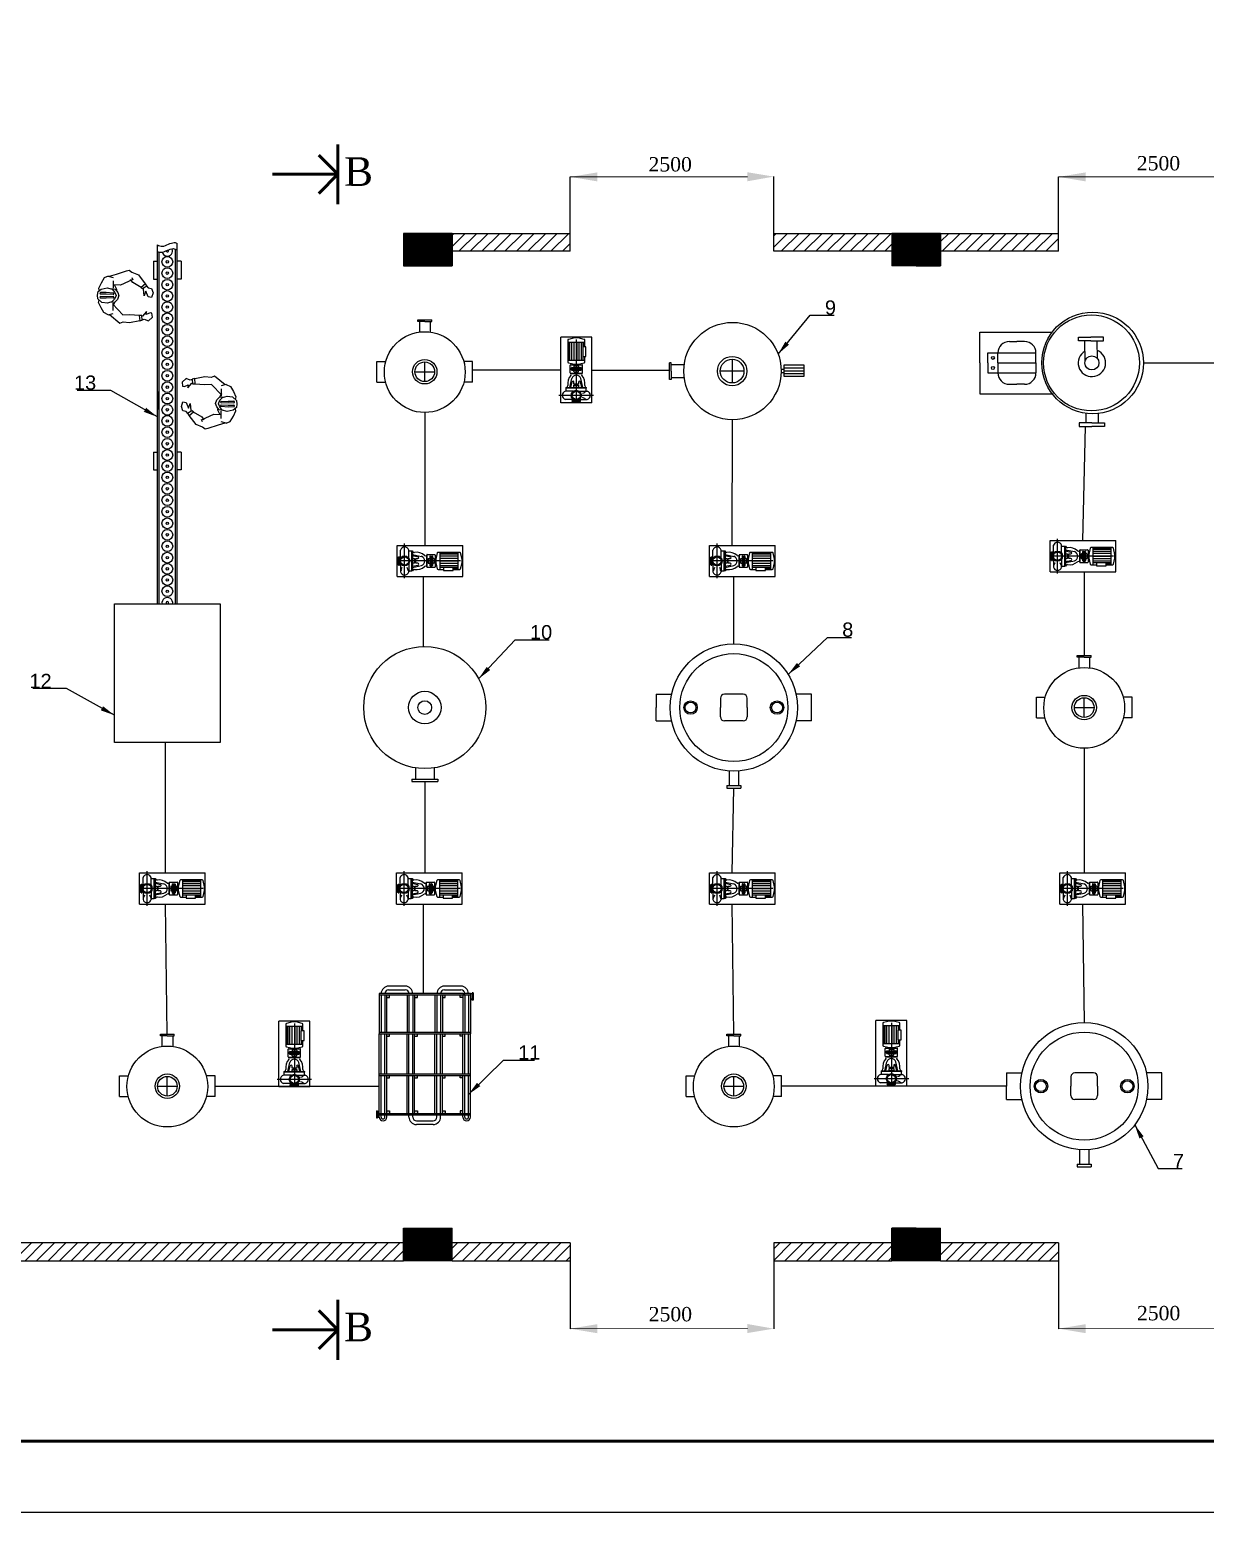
# Model space of a CAD drawing. Header units: inches. Extents: x 102447 to 288095, y 37526 to 105682.
# Drawn here: x 107217 to 109692, y 73564 to 76684 of the extents above; entities that cross this region are included whole.
import ezdxf

# ---------------------------------------------------------------- set-up
doc = ezdxf.new("R2010")
doc.units = ezdxf.units.IN
doc.header["$LTSCALE"] = 200
doc.header["$MEASUREMENT"] = 0
doc.linetypes.add('CENTER', pattern=[17.5, 13, -1.5, 1.5, -1.5])
doc.linetypes.add('DASHED2', pattern=[0.375, 0.25, -0.125])
for name, color, linetype, lineweight in [('chinh', 7, 'Continuous', 50), ('KI HIEU', 40, 'Continuous', 25), ('kich thuoc', 112, 'Continuous', 18)]:
    doc.layers.add(name, color=color, linetype=linetype, lineweight=lineweight)
doc.styles.get("Standard").update_dxf_attribs({"font": 'Font - TrueType - Arial.ttf'})
doc.dimstyles.get("Standard").update_dxf_attribs({"dimtxt": 30, "dimasz": 30, "dimexe": 0.18, "dimexo": 0.0625, "dimgap": 1, "dimtad": 1, "dimtoh": 1, "dimdec": 0, "dimzin": 0, "dimdsep": 46, "dimtxsty": 'Standard', "dimcen": 0.09, "dimadec": 0, "dimazin": 0, "dimtfac": 1, "dimtdec": 0, "dimtofl": 0, "dimtmove": 0, "dimatfit": 3, "dimfxl": 1, "dimtolj": 1, "dimtzin": 0, "dimarcsym": 0})

# ---------------------------------------------------------------- blocks, each defined once
blk = doc.blocks.new('PUMP-5-T')
for p, q in [((-0.155, -0.32), (-0.155, 0.32)), ((-0.155, 0.32), (1.195, 0.32)), ((1.195, -0.32), (1.195, 0.32)), ((-0.14, -0.071), (-0.14, 0.071)), ((-0.14, 0.071), (-0.123, 0.071)), ((-0.123, -0.087), (-0.123, 0.087)), ((-0.123, 0.087), (-0.106, 0.087)), ((-0.106, -0.087), (-0.106, 0.087)), ((-0.098, 0.071), (-0.106, 0.071)), ((-0.084, 0.061), (-0.084, 0.224)), ((0.084, 0.061), (0.084, 0.224)), ((0.095, 0.206), (0.147, 0.206)), ((0.164, 0.132), (0.346, 0.094)), ((0.164, 0.111), (0.275, 0.086)), ((0.23, 0.021), (0.206, 0.021)), ((0.449, 0.114), (0.449, -0.114)), ((0.484, 0.04), (0.484, -0.04)), ((0.492, 0.048), (0.516, 0.048)), ((0.516, 0.091), (0.516, -0.091)), ((0.524, 0.099), (0.566, 0.099)), ((0.574, 0.091), (0.574, -0.091)), ((0.598, 0.048), (0.574, 0.048)), ((0.606, 0.04), (0.606, -0.04)), ((0.636, 0.019), (0.606, 0.019)), ((0.725, 0.176), (0.725, -0.176)), ((1.096, 0.176), (1.096, -0.176)), ((-0.14, -0.071), (-0.123, -0.071)), ((-0.123, -0.087), (-0.106, -0.087)), ((-0.098, -0.071), (-0.106, -0.071)), ((-0.084, -0.061), (-0.084, -0.224)), ((0.084, -0.061), (0.084, -0.224)), ((0.095, -0.206), (0.147, -0.206)), ((0.164, -0.111), (0.275, -0.086)), ((0.164, -0.132), (0.346, -0.094)), ((0.23, -0.021), (0.206, -0.021)), ((0.492, -0.048), (0.516, -0.048)), ((0.524, -0.099), (0.566, -0.099)), ((0.598, -0.048), (0.574, -0.048)), ((0.636, -0.019), (0.606, -0.019)), ((-0.155, -0.32), (1.195, -0.32))]:
    blk.add_line(p, q)
at = {"color": 8, "linetype": 'CENTER', "ltscale": 0.1}
for p, q in [((0, -0.356), (0, 0.356)), ((1.149, 0), (-0.15, 0))]:
    blk.add_line(p, q, dxfattribs=at)
at = {"color": 8}
for p, q in [((0.455, 0.121), (0.455, -0.121)), ((0.541, 0.099), (0.541, -0.099)), ((0.549, 0.099), (0.549, -0.099)), ((0.627, 0.121), (0.627, -0.121)), ((1.096, 0.16), (0.725, 0.16)), ((1.096, 0.137), (0.725, 0.137)), ((1.096, 0.099), (0.725, 0.099)), ((1.096, 0.053), (0.725, 0.053)), ((1.096, -0.008), (0.725, -0.008)), ((1.096, -0.053), (0.725, -0.053)), ((1.096, -0.099), (0.725, -0.099)), ((0.8, -0.137), (0.725, -0.137)), ((1.096, -0.137), (0.997, -0.137)), ((1.096, -0.16), (0.997, -0.16))]:
    blk.add_line(p, q, dxfattribs=at)
at = {"color": 8, "linetype": 'DASHED2'}
for p, q in [((0.463, 0.129), (0.619, 0.129)), ((0.463, -0.129), (0.619, -0.129))]:
    blk.add_line(p, q, dxfattribs=at)
for points in [[(0.147, 0.206), (0.164, 0.206), (0.164, -0.206), (0.147, -0.206)], [(0.164, 0.048), (0.206, 0.048), (0.206, -0.048), (0.164, -0.048)], [(0.997, -0.136), (0.8, -0.136), (0.8, -0.199), (0.997, -0.199)]]:
    blk.add_lwpolyline(points, close=True)
for points in [[(0.272, -0.048), (0.272, -0.048), (0.23, -0.048), (0.23, 0.048), (0.272, 0.048)], [(0.641, 0.038), (0.641, -0.038)], [(1.18, -0.038), (1.18, 0.038)]]:
    blk.add_lwpolyline(points)
for points in [[(1.18, 0.038), (1.151, 0.163, 0.348273), (1.134, 0.176), (0.687, 0.176, 0.348273), (0.67, 0.163), (0.641, 0.038)], [(0.641, -0.038), (0.67, -0.163, 0.348273), (0.687, -0.176), (0.8, -0.176)], [(0.997, -0.176), (1.134, -0.176, 0.348273), (1.151, -0.163), (1.18, -0.038)]]:
    blk.add_lwpolyline(points, format="xyb")
for radius in [0.104, 0.0841]:
    blk.add_circle((0, 0), radius)
for centre, radius, start, end in [((-0.114, 0.113), 0.0457, 291.0731, 311.5321), ((0, 0.201), 0.0873, 15.4799, 164.5201), ((0.203, 0.213), 0.0396, 190.3453, 269.9772), ((0.245, -0.069), 0.246, 47.7288, 99.8443), ((0.271, 0.067), 0.0193, 274.108, 76.4434), ((0.315, 0), 0.0992, 287.9004, 72.0996), ((0.429, 0.139), 0.032, 235.5507, 308.8929), ((0.492, 0.04), 0.00816, 90, 180), ((0.524, 0.091), 0.00816, 90, 180), ((0.566, 0.091), 0.00816, 0, 90), ((0.598, 0.04), 0.00816, 0, 90), ((-0.114, -0.113), 0.0457, 48.4679, 68.9269), ((-0.007, -0.221), 0.077, 141.5888, 182.6009), ((0, -0.201), 0.0873, 195.4799, 344.5201), ((-0.148, -0.11), 0.102, 321.8375, 350.1813), ((0.148, -0.11), 0.102, 189.8187, 218.1625), ((0.007, -0.221), 0.077, 357.3991, 38.4112), ((0.203, -0.213), 0.0396, 90.0228, 169.6547), ((0.245, 0.069), 0.246, 260.1557, 312.2712), ((0.271, -0.067), 0.0193, 283.5566, 85.892), ((0.429, -0.139), 0.032, 51.1071, 124.4493), ((0.492, -0.04), 0.00816, 180, 270), ((0.524, -0.091), 0.00816, 180, 270), ((0.566, -0.091), 0.00816, 270, 0), ((0.598, -0.04), 0.00816, 270, 0)]:
    blk.add_arc(centre, radius, start, end)
for centre, start, end in [((0.463, 0.121), 90, 180), ((0.619, 0.121), 0, 90), ((0.463, -0.121), 180, 270), ((0.619, -0.121), 270, 0)]:
    blk.add_arc(centre, 0.00816, start, end, dxfattribs=at)

msp = doc.modelspace()

# ---------------------------------------------------------------- hatches: boundary and pattern name
at = {"true_color": 0xcd6928}
h = msp.add_hatch(dxfattribs=at)
h.set_pattern_fill('ANSI31', color=32, scale=137.052939)
h.set_pattern_definition([(45, (64421.497, 70773.686), (-12.113883, 12.113883), [])])
h.paths.add_polyline_path([(107013.7, 76186.4), (106976, 76186.4), (106976, 75225.3), (107010.3, 75225.3)])
h.paths.add_polyline_path([(108355.1, 76217.2), (108355.1, 76254.9), (108106.7, 76254.9), (108106.7, 76217.2)])
h.paths.add_polyline_path([(108783.4, 76254.9), (108783.4, 76217.2), (109031.8, 76217.2), (109031.8, 76254.9)])
h.paths.add_polyline_path([(108003.9, 74092.9), (108003.9, 74130.6), (107078.8, 74130.6), (107078.8, 74092.9)])
h.paths.add_polyline_path([(106976, 74161.4), (107013.7, 74161.4), (107013.7, 74385), (106976, 74385)])
h.paths.add_polyline_path([(106976, 74898.9), (107013.7, 74898.9), (107013.7, 75122.5), (106976, 75122.5)])
h.paths.add_polyline_path([(108106.7, 74130.6), (108106.7, 74092.9), (108355.1, 74092.9), (108355.1, 74130.6)])
h.paths.add_polyline_path([(109031.8, 74092.9), (109031.8, 74130.6), (108783.4, 74130.6), (108783.4, 74092.9)])
h.paths.add_polyline_path([(109383, 74092.9), (109383, 74130.6), (109134.6, 74130.6), (109134.6, 74092.9)])
h.paths.add_polyline_path([(109811.3, 74130.6), (109811.3, 74092.9), (110059.7, 74092.9), (110059.7, 74130.6)])
h.paths.add_polyline_path([(111087.6, 74092.9), (111087.6, 74130.6), (110162.5, 74130.6), (110162.5, 74092.9)])
h.paths.add_polyline_path([(111190.4, 75122.5), (111152.7, 75122.5), (111152.7, 74388), (111190.4, 74388)])
h.paths.add_polyline_path([(111152.7, 74161.4), (111190.4, 74161.4), (111190.4, 74216.6), (111152.7, 74216.6)])
h.paths.add_polyline_path([(111152.7, 75451.8), (111190.4, 75451.8), (111190.4, 76186.4), (111152.7, 76186.4)])
h.paths.add_polyline_path([(111190.4, 75280.5), (111152.7, 75280.5), (111152.7, 75225.3), (111190.4, 75225.3)])
h.paths.add_polyline_path([(111087.6, 76217.2), (111087.6, 76254.9), (110162.5, 76254.9), (110162.5, 76217.2)])
h.paths.add_polyline_path([(109811.3, 76254.9), (109811.3, 76217.2), (110059.7, 76217.2), (110059.7, 76254.9)])
h.paths.add_polyline_path([(109383, 76217.2), (109383, 76254.9), (109134.6, 76254.9), (109134.6, 76217.2)])
h = msp.add_hatch()
h.set_pattern_fill('ANSI31', color=256, scale=17.131617)
h.set_pattern_definition([(45, (64421.4965, 70773.686), (-1.51423535, 1.51423535), [])])
h.paths.add_polyline_path([(107078.8, 76186.4), (107078.8, 76254.9), (106976, 76254.9), (106976, 76186.4)])
h.paths.add_polyline_path([(108106.7, 76186.4), (108106.7, 76254.9), (108003.9, 76254.9), (108003.9, 76186.4)])
h.paths.add_polyline_path([(109134.6, 76254.9), (109031.8, 76254.9), (109031.8, 76186.4), (109083.2, 76186.4), (109134.6, 76186.4)])
h.paths.add_polyline_path([(110059.7, 76254.9), (110059.7, 76186.4), (110162.5, 76186.4), (110162.5, 76254.9)])
h.paths.add_polyline_path([(111087.6, 76186.4), (111190.4, 76186.4), (111190.4, 76254.9), (111087.6, 76254.9)])
h.paths.add_polyline_path([(111190.4, 75225.3), (111121.9, 75225.3), (111121.9, 75122.5), (111190.4, 75122.5)])
h.paths.add_polyline_path([(111087.6, 74092.9), (111190.4, 74092.9), (111190.4, 74161.4), (111087.6, 74161.4)])
h.paths.add_polyline_path([(110162.5, 74092.9), (110162.5, 74161.4), (110059.7, 74161.4), (110059.7, 74092.9)])
h.paths.add_polyline_path([(108106.7, 74092.9), (108106.7, 74161.4), (108003.9, 74161.4), (108003.9, 74092.9)])
h.paths.add_polyline_path([(109134.6, 74092.9), (109134.6, 74161.4), (109083.2, 74161.4), (109031.8, 74161.4), (109031.8, 74092.9)])
h.paths.add_polyline_path([(107078.8, 74092.9), (107078.8, 74161.4), (106976, 74161.4), (106976, 74092.9)])
h.paths.add_polyline_path([(106976, 75122.5), (107044.6, 75122.5), (107044.6, 75225.3), (106976, 75225.3)])
h = msp.add_hatch(color=256)
h.dxf.hatch_style = 1
h.paths.add_polyline_path([(108145, 74403.2), (107953.1, 74403.2), (107953.1, 74400), (108145, 74400)])
h.paths.add_polyline_path([(108033.4, 74483), (108027.7, 74483), (108027.7, 74477.7), (108033.4, 74477.7)])
h.paths.add_polyline_path([(108092.1, 74483), (108086.3, 74483), (108086.3, 74478), (108092.1, 74478)])
h.paths.add_polyline_path([(107974.8, 74483.1), (107969, 74483.1), (107969, 74477.7), (107974.8, 74477.7)])
h.paths.add_polyline_path([(107974.8, 74408.6), (107969, 74408.6), (107969, 74403.2), (107974.8, 74403.2)])
h.paths.add_polyline_path([(108033.4, 74408.6), (108027.7, 74408.6), (108027.7, 74403.2), (108033.4, 74403.2)])
h.paths.add_polyline_path([(108092.1, 74408.5), (108086.3, 74408.5), (108086.3, 74403.2), (108092.1, 74403.2)])
h.paths.add_polyline_path([(108129.2, 74408.6), (108123.4, 74408.6), (108123.4, 74403.2), (108129.2, 74403.2)])
h.paths.add_polyline_path([(108129.2, 74483), (108123.4, 74483), (108123.4, 74478), (108129.2, 74478)])
h.paths.add_polyline_path([(108129.2, 74570.6), (108123.4, 74570.6), (108123.4, 74565.5), (108129.2, 74565.5)])
h.paths.add_polyline_path([(108092.1, 74570.6), (108086.3, 74570.6), (108086.3, 74570.6), (108086.3, 74565.5), (108092.1, 74565.5)])
h.paths.add_polyline_path([(108033.4, 74570.6), (108027.7, 74570.6), (108027.7, 74570.6), (108027.7, 74565.4), (108033.4, 74565.4)])
h.paths.add_polyline_path([(107974.8, 74570.6), (107969, 74570.6), (107969, 74565.4), (107974.8, 74565.4)])
h.paths.add_polyline_path([(107974.8, 74652.3), (107969, 74652.3), (107969, 74647.3), (107974.8, 74647.3)])
h.paths.add_polyline_path([(108033.4, 74652.3), (108027.7, 74652.3), (108027.7, 74647.3), (108033.4, 74647.3)])
h.paths.add_polyline_path([(108145, 74655.1), (108133.1, 74655.1), (108129.2, 74655.1), (108074.5, 74655.1), (107953.2, 74655.1), (107953.2, 74652.3), (108145, 74652.3)])
h.paths.add_polyline_path([(108092.1, 74652.3), (108086.3, 74652.3), (108086.3, 74647.3), (108092.1, 74647.3)])
h.paths.add_polyline_path([(108129.2, 74652.3), (108123.4, 74652.3), (108123.4, 74647.3), (108129.2, 74647.3)])
h.paths.add_polyline_path([(108145, 74573.8), (107953.2, 74573.9), (107953.2, 74570.6), (108145, 74570.6), (108145, 74570.7)])
h.paths.add_polyline_path([(108145, 74486.3), (107953.2, 74486.3), (107953.2, 74483.1), (108145, 74483)])

# ---------------------------------------------------------------- linework, layer by layer
at = {"color": 152, "true_color": 0x2776bb}
for p, q in [((108355.1, 76254.9), (108355.1, 76373.8)), ((108783.4, 76254.9), (108783.4, 76374.4)), ((109383, 76254.9), (109383, 76373.8)), ((108355.1, 74092.9), (108355.1, 73950.1)), ((108783.4, 74092.9), (108783.4, 73950.1)), ((109383, 74092.9), (109383, 73950.1))]:
    msp.add_line(p, q, dxfattribs=at)
for p, q in [((108003.9, 76254.9), (108003.9, 76186.4)), ((107486.2, 75475.1), (107486.2, 76230.6)), ((107524.3, 75475.1), (107524.3, 76221.9)), ((107528.1, 75475.1), (107528.1, 76233.8)), ((107477.8, 76196.2), (107486.2, 76196.2)), ((107490, 75475.1), (107490, 76215.5)), ((107536.5, 76196.2), (107528.1, 76196.2)), ((107536.5, 76196.2), (107536.5, 76158.5)), ((107477.8, 76158.5), (107486.2, 76158.5)), ((107536.5, 76158.5), (107528.1, 76158.5)), ((108034.5, 76072.9), (108063.6, 76072.9)), ((108034.5, 76069.7), (108034.5, 76072.9)), ((108049, 76069.7), (108034.5, 76069.7)), ((108037.7, 76069.7), (108037.7, 76047.2)), ((108049, 76069.7), (108063.6, 76069.7)), ((108060.4, 76069.7), (108060.4, 76047.2)), ((108063.6, 76069.7), (108063.6, 76072.9)), ((109217, 75982.3), (109217, 76047)), ((109217, 76047), (109369.2, 76047)), ((109424.6, 76028.6), (109424.6, 76036.3)), ((109424.6, 76036.3), (109451.1, 76036.3)), ((109477.7, 76036.3), (109451.1, 76036.3)), ((109477.7, 76028.6), (109477.7, 76036.3)), ((109234.3, 75982.3), (109234.3, 76003.4)), ((109234.3, 76003.4), (109255.3, 76003.4)), ((109255.3, 75982.3), (109255.3, 76003.4)), ((109255.3, 76003.4), (109335.3, 76003.4)), ((109279.3, 76027.4), (109295.3, 76027.4)), ((109279.3, 76027.4), (109295.3, 76027.4)), ((109311.3, 76027.4), (109295.3, 76027.4)), ((109335.3, 75982.3), (109335.3, 76003.4)), ((109451.1, 76028.6), (109424.6, 76028.6)), ((109438.5, 75985.4), (109438.4, 76028.6)), ((109451.1, 76028.6), (109477.7, 76028.6)), ((109465, 75990.8), (109464.4, 76028.6)), ((107507.2, 75991.7), (107507.2, 75991.7)), ((107948.4, 75985.5), (107967.1, 75985.5)), ((107948.4, 75941.8), (107948.4, 75985.5)), ((108049, 75942.9), (108049, 75984.4)), ((108149.7, 75985.5), (108131, 75985.5)), ((108149.7, 75941.8), (108149.7, 75985.5)), ((108567.9, 75982.7), (108564, 75982.7)), ((108564, 75947.5), (108564, 75982.7)), ((108567.9, 75965.1), (108567.9, 75982.7)), ((108567.9, 75978.7), (108594.9, 75978.7)), ((108695.8, 75990.1), (108695.8, 75940.1)), ((108805.3, 75978), (108846.7, 75978)), ((108805.3, 75953.6), (108805.3, 75978)), ((108846.7, 75978), (108846.7, 75953.6)), ((109217, 75982.3), (109217, 75917.6)), ((109234.3, 75982.3), (109234.3, 75961.3)), ((109255.3, 75982.3), (109255.3, 75961.3)), ((109255.3, 75982.3), (109335.3, 75982.3)), ((109335.3, 75982.3), (109335.3, 75961.3)), ((109561.5, 75982.3), (109757.3, 75982.3)), ((107948.4, 75941.8), (107966.7, 75941.8)), ((108028.3, 75963.7), (108069.8, 75963.7)), ((108149.7, 75941.8), (108131.4, 75941.8)), ((108335.1, 75967.3), (108149.7, 75967.3)), ((108400.6, 75967.3), (108564, 75967.3)), ((108567.9, 75947.5), (108564, 75947.5)), ((108567.9, 75965.1), (108567.9, 75947.5)), ((108567.9, 75951.4), (108594.9, 75951.4)), ((108720.8, 75965.1), (108670.8, 75965.1)), ((108799.1, 75968.9), (108805.3, 75968.9)), ((108799.1, 75968.9), (108799.1, 75962.2)), ((108799.1, 75962.2), (108805.3, 75962.2)), ((108805.3, 75971.7), (108846.7, 75971.7)), ((108805.3, 75965.8), (108846.7, 75965.8)), ((108805.3, 75959.9), (108846.7, 75959.9)), ((108846.7, 75953.6), (108805.3, 75953.6)), ((109234.3, 75961.3), (109255.3, 75961.3)), ((109255.3, 75961.3), (109335.3, 75961.3)), ((107486.2, 75922.2), (107486.2, 75884.6)), ((109217, 75917.6), (109369.2, 75917.6)), ((109279.3, 75937.3), (109295.3, 75937.3)), ((109311.3, 75937.3), (109295.3, 75937.3)), ((107486.2, 75475.1), (107486.2, 75903.4)), ((108049, 75878), (108049, 75598.4)), ((108695.8, 75598.4), (108696.6, 75862.5)), ((109453, 75856.2), (109426.4, 75856.2)), ((109426.4, 75856.2), (109426.4, 75848.4)), ((109426.4, 75848.4), (109453, 75848.4)), ((109434, 75608.4), (109439.7, 75848.4)), ((109440.3, 75876.2), (109440.3, 75856.2)), ((109453, 75856.2), (109479.5, 75856.2)), ((109479.5, 75848.4), (109453, 75848.4)), ((109466.2, 75875.9), (109466.2, 75856.2)), ((109479.5, 75856.2), (109479.5, 75848.4)), ((107477.8, 75794.8), (107477.8, 75757.1)), ((107477.8, 75794.8), (107486.2, 75794.8)), ((107536.5, 75794.8), (107528.1, 75794.8)), ((107536.5, 75794.8), (107536.5, 75757.1)), ((107477.8, 75757.1), (107486.2, 75757.1)), ((107536.5, 75757.1), (107528.1, 75757.1)), ((107507.2, 75657), (107507.2, 75657)), ((109436.8, 75542.8), (109436.8, 75366.4)), ((108045.4, 75532.9), (108045.4, 75385.6)), ((108699.4, 75391.2), (108699.4, 75532.9)), ((107395.8, 75183.8), (107395.8, 75475.1)), ((107395.8, 75475.1), (107618.5, 75475.1)), ((107618.5, 75475.1), (107618.5, 75183.8)), ((109422.2, 75366.4), (109451.3, 75366.4)), ((109422.2, 75363.1), (109422.2, 75366.4)), ((109436.8, 75363.1), (109422.2, 75363.1)), ((109425.4, 75363.1), (109425.4, 75340.7)), ((109436.8, 75363.1), (109451.3, 75363.1)), ((109448.1, 75363.1), (109448.1, 75340.7)), ((109451.3, 75363.1), (109451.3, 75366.4)), ((108535.9, 75285.4), (108568.4, 75285.4)), ((108535.9, 75285.4), (108535.9, 75257.1)), ((108535.9, 75228.9), (108535.9, 75257.1)), ((108671.3, 75276.7), (108671.3, 75257.1)), ((108671.3, 75237.6), (108671.3, 75257.1)), ((108719, 75285.3), (108679.8, 75285.3)), ((108727.5, 75257.1), (108727.5, 75276.7)), ((108727.5, 75257.1), (108727.5, 75237.6)), ((108862.9, 75285.4), (108830.4, 75285.4)), ((108862.9, 75228.9), (108862.9, 75285.4)), ((109336.1, 75279), (109354.8, 75279)), ((109336.1, 75235.3), (109336.1, 75279)), ((109416, 75257.1), (109457.5, 75257.1)), ((109436.8, 75236.4), (109436.8, 75277.9)), ((109537.4, 75279), (109518.7, 75279)), ((109537.4, 75235.3), (109537.4, 75279)), ((108535.9, 75228.9), (108568.4, 75228.9)), ((108719, 75229), (108679.8, 75229)), ((108862.9, 75228.9), (108830.4, 75228.9)), ((109336.1, 75235.3), (109354.4, 75235.3)), ((109537.4, 75235.3), (109519.1, 75235.3)), ((107618.5, 75183.8), (107395.8, 75183.8)), ((107503.5, 74909), (107503.5, 75183.8)), ((109436.8, 75171.5), (109436.8, 74909)), ((108029.5, 75130.2), (108029.5, 75106.1)), ((108068.6, 75130.2), (108068.6, 75106.1)), ((108021.6, 75106.1), (108021.6, 75101.2)), ((108021.6, 75106.1), (108076.5, 75106.1)), ((108021.6, 75101.2), (108076.5, 75101.2)), ((108049, 75101.2), (108049, 74909)), ((108076.5, 75106.1), (108076.5, 75101.2)), ((108689.4, 75123.5), (108689.4, 75093.3)), ((108709.4, 75123.5), (108709.4, 75093.3)), ((108684.8, 75093.3), (108684.8, 75087.5)), ((108684.8, 75093.3), (108714.1, 75093.3)), ((108684.8, 75087.5), (108714.1, 75087.5)), ((108695.8, 74909), (108699.4, 75087.5)), ((108714.1, 75093.3), (108714.1, 75087.5)), ((107507.2, 74569.6), (107503.5, 74843.5)), ((108045.4, 74843.5), (108045.4, 74655.1)), ((108699.4, 74569.6), (108695.8, 74843.5)), ((109433.1, 74843.5), (109436.8, 74594.4)), ((108007.9, 74670.9), (107973, 74670.9)), ((107973, 74663), (108007.9, 74663)), ((108125.2, 74670.9), (108090.3, 74670.9)), ((108090.3, 74663), (108125.2, 74663)), ((108074.5, 74655.1), (107953.2, 74655.1)), ((107953.2, 74655.1), (107953.2, 74570.6)), ((107953.2, 74652.3), (108145, 74652.3)), ((107957.2, 74652.3), (107957.2, 74573.9)), ((107965.1, 74652.3), (107965.1, 74573.9)), ((107969, 74573.9), (107969, 74652.3)), ((107969, 74647.3), (107974.8, 74647.3)), ((107974.8, 74647.3), (107974.8, 74652.3)), ((108011.9, 74652.3), (108011.9, 74573.8)), ((108015.8, 74652.3), (108015.8, 74573.8)), ((108023.7, 74652.3), (108023.7, 74573.8)), ((108027.7, 74652.3), (108027.7, 74573.8)), ((108027.7, 74647.3), (108033.4, 74647.3)), ((108033.4, 74647.3), (108033.4, 74652.3)), ((108070.5, 74652.3), (108070.5, 74573.8)), ((108129.2, 74655.1), (108074.5, 74655.1)), ((108074.5, 74652.3), (108074.5, 74573.8)), ((108082.4, 74652.3), (108082.4, 74573.8)), ((108086.3, 74652.3), (108086.3, 74573.8)), ((108086.3, 74647.3), (108092.1, 74647.3)), ((108092.1, 74647.3), (108092.1, 74652.3)), ((108123.4, 74647.3), (108123.4, 74652.3)), ((108129.2, 74647.3), (108123.4, 74647.3)), ((108129.2, 74655.1), (108133.1, 74655.1)), ((108129.2, 74652.3), (108129.2, 74573.8)), ((108145, 74655.1), (108133.1, 74655.1)), ((108133.1, 74652.3), (108133.1, 74573.8)), ((108141, 74652.3), (108141, 74573.8)), ((108145, 74655.1), (108145, 74570.7)), ((108145, 74655.1), (108148.9, 74655.1)), ((108148.9, 74643.6), (108145, 74643.6)), ((108145, 74633.5), (108145, 74633.5)), ((108150.7, 74657), (108148.9, 74657)), ((108148.9, 74657), (108148.9, 74643.6)), ((108148.9, 74641.7), (108148.9, 74643.6)), ((108150.7, 74641.7), (108148.9, 74641.7)), ((108150.7, 74657), (108150.7, 74641.7)), ((107492.6, 74569.6), (107521.7, 74569.6)), ((107492.6, 74566.3), (107492.6, 74569.6)), ((107521.7, 74566.3), (107521.7, 74569.6)), ((107953.1, 74395.5), (107953.2, 74570.6)), ((107953.2, 74573.9), (108145.1, 74573.8)), ((107953.2, 74570.6), (108145.1, 74570.6)), ((107957.2, 74486.3), (107957.2, 74570.6)), ((107957.2, 74570.6), (107957.2, 74570.6)), ((107965.1, 74486.3), (107965.1, 74570.6)), ((107965.1, 74570.6), (107965.1, 74570.6)), ((107969, 74486.3), (107969, 74570.6)), ((107974.8, 74565.4), (107974.8, 74570.6)), ((108011.9, 74486.3), (108011.9, 74570.6)), ((108011.9, 74570.6), (108011.9, 74570.6)), ((108015.8, 74486.3), (108015.8, 74570.6)), ((108015.8, 74570.6), (108015.8, 74570.6)), ((108023.7, 74486.3), (108023.7, 74570.6)), ((108023.7, 74570.6), (108023.7, 74570.6)), ((108027.7, 74486.3), (108027.7, 74570.6)), ((108027.7, 74570.6), (108027.7, 74570.6)), ((108033.4, 74565.4), (108033.4, 74570.6)), ((108070.5, 74486.3), (108070.5, 74570.6)), ((108070.5, 74570.6), (108070.5, 74570.6)), ((108074.5, 74486.3), (108074.5, 74570.6)), ((108074.5, 74570.6), (108074.5, 74570.6)), ((108082.4, 74486.3), (108082.4, 74570.6)), ((108082.4, 74570.6), (108082.4, 74570.6)), ((108086.3, 74486.3), (108086.3, 74570.6)), ((108086.3, 74570.6), (108086.3, 74570.6)), ((108092.1, 74565.5), (108092.1, 74570.6)), ((108123.4, 74565.5), (108123.4, 74570.6)), ((108129.2, 74570.6), (108129.2, 74570.6)), ((108129.2, 74486.3), (108129.2, 74570.6)), ((108133.1, 74570.6), (108133.1, 74570.6)), ((108133.1, 74486.3), (108133.1, 74570.6)), ((108141, 74486.3), (108141, 74570.6)), ((108145, 74395.5), (108145, 74570.7)), ((108684.8, 74569.6), (108714, 74569.6)), ((108684.8, 74566.3), (108684.8, 74569.6)), ((108714, 74566.3), (108714, 74569.6)), ((107507.2, 74566.3), (107492.6, 74566.3)), ((107495.8, 74566.3), (107495.8, 74543.9)), ((107507.2, 74566.3), (107521.7, 74566.3)), ((107518.5, 74566.3), (107518.5, 74543.9)), ((107969, 74565.4), (107974.8, 74565.4)), ((108027.7, 74565.4), (108033.4, 74565.4)), ((108086.3, 74565.5), (108092.1, 74565.5)), ((108129.2, 74565.5), (108123.4, 74565.5)), ((108699.4, 74566.3), (108684.8, 74566.3)), ((108688.1, 74566.3), (108688.1, 74543.9)), ((108699.4, 74566.3), (108714, 74566.3)), ((108710.7, 74566.3), (108710.7, 74543.9)), ((107406.5, 74482.2), (107425.2, 74482.2)), ((107406.5, 74438.5), (107406.5, 74482.2)), ((107507.2, 74439.6), (107507.2, 74481.1)), ((107607.8, 74482.2), (107589.1, 74482.2)), ((107607.8, 74438.5), (107607.8, 74482.2)), ((107953.2, 74486.3), (108145, 74486.3)), ((107953.2, 74483.1), (108145, 74483)), ((107957.2, 74403.2), (107957.2, 74483.1)), ((107965.1, 74403.2), (107965.1, 74483.1)), ((107969, 74403.2), (107969, 74483.1)), ((107969.1, 74477.7), (107974.8, 74477.7)), ((107974.8, 74477.7), (107974.8, 74483)), ((108011.9, 74403.2), (108011.9, 74483)), ((108015.8, 74403.2), (108015.8, 74483)), ((108023.7, 74403.2), (108023.7, 74483)), ((108027.7, 74403.2), (108027.7, 74483)), ((108027.7, 74477.7), (108033.4, 74477.7)), ((108033.4, 74477.7), (108033.4, 74483)), ((108070.5, 74403.2), (108070.5, 74483)), ((108074.5, 74403.2), (108074.5, 74483)), ((108082.4, 74403.2), (108082.4, 74483)), ((108086.3, 74403.2), (108086.3, 74483)), ((108086.3, 74478), (108092.1, 74478)), ((108092.1, 74478), (108092.1, 74483)), ((108123.4, 74478), (108123.4, 74483)), ((108129.2, 74478), (108123.4, 74478)), ((108129.2, 74403.2), (108129.2, 74483)), ((108133.1, 74403.2), (108133.1, 74483)), ((108141, 74403.2), (108141, 74483)), ((108598.8, 74482.2), (108617.4, 74482.2)), ((108598.8, 74438.5), (108598.8, 74482.2)), ((108699.4, 74439.6), (108699.4, 74481.1)), ((108800, 74482.2), (108781.4, 74482.2)), ((108800, 74438.5), (108800, 74482.2)), ((109273.3, 74488.6), (109305.7, 74488.6)), ((109273.3, 74488.6), (109273.3, 74460.4)), ((109408.6, 74479.9), (109408.6, 74460.4)), ((109456.3, 74488.5), (109417.2, 74488.5)), ((109464.9, 74460.4), (109464.9, 74479.9)), ((109600.2, 74488.6), (109567.8, 74488.6)), ((109600.2, 74432.1), (109600.2, 74488.6)), ((107486.4, 74460.4), (107527.9, 74460.4)), ((107607.8, 74460.4), (107953.1, 74460.2)), ((108678.7, 74460.4), (108720.1, 74460.4)), ((109273.3, 74460.4), (108800, 74460.4)), ((109273.3, 74432.1), (109273.3, 74460.4)), ((109408.6, 74440.8), (109408.6, 74460.4)), ((109464.9, 74460.4), (109464.9, 74440.8)), ((107406.5, 74438.5), (107424.8, 74438.5)), ((107607.8, 74438.5), (107589.5, 74438.5)), ((108598.8, 74438.5), (108617.1, 74438.5)), ((108800, 74438.5), (108781.7, 74438.5)), ((109273.3, 74432.1), (109305.7, 74432.1)), ((109456.3, 74432.2), (109417.2, 74432.2)), ((109600.2, 74432.1), (109567.8, 74432.1)), ((107947.4, 74408.8), (107947.4, 74393.6)), ((107947.4, 74408.8), (107949.2, 74408.8)), ((107947.4, 74393.6), (107949.2, 74393.6)), ((107949.2, 74408.8), (107949.2, 74395.5)), ((107953.1, 74406.9), (107949.2, 74406.9)), ((107949.2, 74395.5), (107953.1, 74395.5)), ((107949.2, 74393.6), (107949.2, 74395.5)), ((107953.1, 74403.2), (108145, 74403.2)), ((107953.1, 74400), (108145, 74400)), ((107957.2, 74395.5), (107957.2, 74400)), ((107965.1, 74395.5), (107965.1, 74400)), ((107969, 74408.6), (107974.8, 74408.6)), ((107969, 74395.5), (107969, 74400)), ((107974.8, 74408.6), (107974.8, 74403.2)), ((108015.8, 74395.5), (108015.8, 74400)), ((108023.7, 74395.5), (108023.7, 74400)), ((108027.7, 74408.6), (108033.4, 74408.6)), ((108031.6, 74387.6), (108066.6, 74387.6)), ((108033.4, 74408.6), (108033.4, 74403.2)), ((108074.5, 74395.5), (108074.5, 74400)), ((108082.4, 74395.5), (108082.4, 74400)), ((108086.3, 74408.5), (108092.1, 74408.5)), ((108092.1, 74408.5), (108092.1, 74403.2)), ((108129.2, 74408.6), (108123.4, 74408.6)), ((108123.4, 74408.6), (108123.4, 74403.2)), ((108129.2, 74395.5), (108129.2, 74400)), ((108133.1, 74395.5), (108133.1, 74400)), ((108141, 74395.5), (108141, 74400)), ((108066.6, 74379.6), (108031.6, 74379.6)), ((109426.7, 74326.7), (109426.7, 74296.5)), ((109446.8, 74326.7), (109446.8, 74296.5)), ((109422.1, 74296.5), (109422.1, 74290.7)), ((109422.1, 74296.5), (109451.4, 74296.5)), ((109422.1, 74290.7), (109451.4, 74290.7)), ((109451.4, 74296.5), (109451.4, 74290.7)), ((108003.9, 74092.9), (108003.9, 74161.4)), ((114903.5, 73563.6), (106093.5, 73563.6))]:
    msp.add_line(p, q)
at = {"color": 61, "true_color": 0xe5e878}
for p, q in [((108003.9, 76254.9), (108003.9, 76186.4)), ((108106.7, 76254.9), (108003.9, 76254.9)), ((108106.7, 76254.9), (108106.7, 76186.4)), ((109031.8, 76254.9), (109031.8, 76186.4)), ((109134.6, 76254.9), (109031.8, 76254.9)), ((109134.6, 76254.9), (109134.6, 76186.4)), ((108003.9, 76186.4), (108106.7, 76186.4)), ((109083.2, 76186.4), (109031.8, 76186.4)), ((109083.2, 76186.4), (109134.6, 76186.4)), ((108003.9, 74092.9), (108003.9, 74161.4)), ((108003.9, 74161.4), (108106.7, 74161.4)), ((108106.7, 74092.9), (108106.7, 74161.4)), ((109031.8, 74092.9), (109031.8, 74161.4)), ((109083.2, 74161.4), (109031.8, 74161.4)), ((109083.2, 74161.4), (109134.6, 74161.4)), ((109134.6, 74092.9), (109134.6, 74161.4)), ((108106.7, 74092.9), (108003.9, 74092.9)), ((109134.6, 74092.9), (109031.8, 74092.9))]:
    msp.add_line(p, q, dxfattribs=at)
at = {"color": 32, "true_color": 0xcd6928}
for p, q in [((108106.7, 76254.9), (108355.1, 76254.9)), ((108355.1, 76217.2), (108355.1, 76254.9)), ((108783.4, 76254.9), (109031.8, 76254.9)), ((108783.4, 76217.2), (108783.4, 76254.9)), ((109134.6, 76254.9), (109383, 76254.9)), ((109383, 76217.2), (109383, 76254.9)), ((108355.1, 76217.2), (108106.7, 76217.2)), ((109031.8, 76217.2), (108783.4, 76217.2)), ((109383, 76217.2), (109134.6, 76217.2)), ((108003.9, 74130.6), (107078.8, 74130.6)), ((108355.1, 74130.6), (108106.7, 74130.6)), ((108355.1, 74130.6), (108355.1, 74092.9)), ((109031.8, 74130.6), (108783.4, 74130.6)), ((108783.4, 74130.6), (108783.4, 74092.9)), ((109383, 74130.6), (109134.6, 74130.6)), ((109383, 74130.6), (109383, 74092.9)), ((107078.8, 74092.9), (108003.9, 74092.9)), ((108106.7, 74092.9), (108355.1, 74092.9)), ((108783.4, 74092.9), (109031.8, 74092.9)), ((109134.6, 74092.9), (109383, 74092.9))]:
    msp.add_line(p, q, dxfattribs=at)
at = {"color": 7, "true_color": 0xffffff}
for p, q in [((107477.8, 76196.2), (107477.8, 76158.5)), ((107374.5, 76161.7), (107367.7, 76149.9)), ((107382.7, 76165), (107374.5, 76161.7)), ((107382.7, 76165), (107393.4, 76162.1)), ((107385.8, 76164.6), (107399.9, 76169.3)), ((107399.9, 76169.3), (107421.5, 76176)), ((107421.5, 76176), (107427.1, 76177.5)), ((107427.1, 76177.5), (107432.8, 76173.1)), ((107432.8, 76173.1), (107446.2, 76167.5)), ((107435.4, 76156.3), (107433.5, 76161.4)), ((107446.2, 76167.5), (107460.6, 76148.6)), ((107360.2, 76124.7), (107361.4, 76132.3)), ((107361.4, 76132.3), (107368.2, 76137.7)), ((107367.7, 76149.9), (107362.2, 76139)), ((107362.2, 76139), (107364, 76133)), ((107378.8, 76130.3), (107366.8, 76130.2)), ((107368.2, 76137.7), (107380.5, 76140.3)), ((107393.4, 76129.4), (107378.8, 76130.3)), ((107380.5, 76140.3), (107391.2, 76137.6)), ((107386.6, 76138.9), (107397.3, 76137.2)), ((107391.2, 76137.6), (107396.6, 76130.8)), ((107393.4, 76154.9), (107393.4, 76139.4)), ((107408.6, 76145.7), (107393.4, 76146.5)), ((107400.9, 76136.9), (107396.1, 76146.4)), ((107396.6, 76130.8), (107399.3, 76124.2)), ((107397.3, 76137.2), (107402.7, 76130.4)), ((107400.6, 76133.1), (107400.9, 76136.9)), ((107402.7, 76130.4), (107405.4, 76123.8)), ((107434.8, 76158), (107408.6, 76145.7)), ((107434.3, 76151.8), (107429.6, 76157.6)), ((107452.2, 76141.2), (107434.3, 76151.8)), ((107461, 76149), (107451.9, 76141)), ((107451.9, 76141), (107454.9, 76138.8)), ((107455, 76138.8), (107464.2, 76144.7)), ((107456.9, 76138.4), (107455.5, 76139.2)), ((107458.8, 76123.3), (107456.9, 76138.4)), ((107461.9, 76133), (107458.8, 76123.3)), ((107464.2, 76144.7), (107461, 76149)), ((107467.2, 76121.1), (107461.9, 76133)), ((107463.7, 76144.5), (107466.9, 76140.2)), ((107466.9, 76140.2), (107474.1, 76138.7)), ((107477.3, 76129.9), (107473.8, 76120.2)), ((107474.1, 76138.7), (107477.3, 76129.9)), ((107361.2, 76117.1), (107360.2, 76124.7)), ((107369.7, 76109.5), (107361.2, 76117.1)), ((107362.2, 76109.4), (107364, 76115.4)), ((107367.7, 76098.5), (107362.2, 76109.4)), ((107378.4, 76121.7), (107366.6, 76121.9)), ((107378.5, 76127.1), (107366.7, 76127.1)), ((107378.7, 76118.5), (107366.7, 76118.8)), ((107373.7, 76088.1), (107367.7, 76098.5)), ((107381, 76107.9), (107369.7, 76109.5)), ((107393.3, 76122.2), (107378.4, 76121.7)), ((107393.4, 76126.3), (107378.5, 76127.1)), ((107393.3, 76119.1), (107378.7, 76118.5)), ((107390.6, 76110.8), (107381, 76107.9)), ((107396.7, 76110.4), (107385.8, 76109.2)), ((107396.1, 76116.3), (107390.6, 76110.8)), ((107413.5, 76083.5), (107392.3, 76106)), ((107393, 76102.7), (107396.7, 76110.4)), ((107393.4, 76092.5), (107393.4, 76108)), ((107399.3, 76124.3), (107396.1, 76116.3)), ((107402.3, 76115.9), (107396.7, 76110.4)), ((107405.4, 76123.9), (107402.3, 76115.9)), ((107473.8, 76120.2), (107467.2, 76121.1)), ((107382.9, 76083.5), (107373.7, 76088.1)), ((107382.9, 76083.5), (107393.4, 76086.3)), ((107385.3, 76084.1), (107407.5, 76066.2)), ((107407.5, 76066.2), (107414.2, 76068.7)), ((107428.2, 76083.6), (107413.5, 76082.8)), ((107414.2, 76068.7), (107427.5, 76067.3)), ((107427.5, 76067.3), (107449, 76071.4)), ((107447.9, 76081.8), (107428.2, 76083.6)), ((107453.5, 76081.8), (107447.8, 76082.3)), ((107447.8, 76082.3), (107449, 76071.1)), ((107449, 76071.1), (107454.2, 76072.5)), ((107454.2, 76072.5), (107453.5, 76081.8)), ((107455, 76080.5), (107453.6, 76080.7)), ((107454.1, 76073.3), (107458.6, 76074.3)), ((107463.2, 76090.5), (107455, 76080.5)), ((107458.6, 76074.3), (107467.3, 76071.1)), ((107462.9, 76084), (107463.2, 76090.5)), ((107470.8, 76088), (107462.9, 76084)), ((107467.3, 76071.1), (107475.7, 76078.6)), ((107474.9, 76087.2), (107470.8, 76088)), ((107475.7, 76078.6), (107474.9, 76087.2)), ((107546.6, 75949.4), (107538.3, 75941.9)), ((107538.3, 75941.9), (107539, 75933.3)), ((107555.3, 75946.2), (107546.6, 75949.4)), ((107559.8, 75947.2), (107555.3, 75946.2)), ((107564.9, 75949.4), (107559.7, 75947.9)), ((107559.7, 75948), (107560.4, 75938.6)), ((107586.4, 75953.2), (107564.9, 75949)), ((107566.1, 75938.2), (107564.9, 75949.4)), ((107599.7, 75951.7), (107586.4, 75953.2)), ((107606.4, 75954.3), (107599.7, 75951.7)), ((107628.6, 75936.4), (107606.4, 75954.3)), ((107539, 75933.3), (107543.1, 75932.5)), ((107543.1, 75932.5), (107551, 75936.5)), ((107550.7, 75930), (107558.9, 75940)), ((107551, 75936.5), (107550.7, 75930)), ((107558.9, 75940), (107560.3, 75939.8)), ((107560.4, 75938.6), (107566.1, 75938.2)), ((107566, 75938.6), (107585.7, 75936.9)), ((107585.7, 75936.9), (107600.4, 75937.6)), ((107600.4, 75937), (107621.6, 75914.5)), ((107611.6, 75904.6), (107617.2, 75910.1)), ((107620.9, 75917.8), (107617.2, 75910.1)), ((107617.2, 75910.1), (107628.1, 75911.3)), ((107617.8, 75904.2), (107623.3, 75909.7)), ((107631, 75937), (107620.5, 75934.1)), ((107620.5, 75928), (107620.5, 75912.5)), ((107623.3, 75909.7), (107632.9, 75912.5)), ((107631, 75937), (107640.2, 75932.4)), ((107632.9, 75912.5), (107644.2, 75910.9)), ((107640.2, 75932.4), (107646.2, 75922)), ((107644.2, 75910.9), (107652.7, 75903.4)), ((107646.2, 75922), (107651.7, 75911.1)), ((107651.7, 75911.1), (107649.9, 75905.1)), ((107536.7, 75890.6), (107540.1, 75900.3)), ((107539.8, 75881.8), (107536.7, 75890.6)), ((107547, 75880.2), (107539.8, 75881.8)), ((107540.1, 75900.3), (107546.7, 75899.3)), ((107546.7, 75899.3), (107552, 75887.4)), ((107550.2, 75876), (107547, 75880.2)), ((107558.9, 75881.6), (107549.7, 75875.7)), ((107552, 75887.4), (107555.1, 75897.2)), ((107552.9, 75871.5), (107562, 75879.5)), ((107555.1, 75897.2), (107557, 75882.1)), ((107557, 75882.1), (107558.4, 75881.3)), ((107562, 75879.5), (107559, 75881.6)), ((107561.8, 75879.3), (107579.6, 75868.7)), ((107608.5, 75896.6), (107611.6, 75904.6)), ((107611.2, 75890), (107608.5, 75896.7)), ((107616.6, 75883.3), (107611.2, 75890)), ((107613.3, 75887.4), (107613, 75883.6)), ((107613, 75883.6), (107617.8, 75874.1)), ((107614.6, 75896.2), (107617.8, 75904.2)), ((107617.4, 75889.7), (107614.6, 75896.3)), ((107627.3, 75881.6), (107616.6, 75883.3)), ((107622.7, 75882.9), (107617.4, 75889.7)), ((107620.5, 75891.1), (107635.1, 75890.2)), ((107620.5, 75865.6), (107620.5, 75881.1)), ((107620.6, 75901.4), (107635.3, 75902)), ((107620.6, 75898.3), (107635.5, 75898.8)), ((107620.6, 75894.2), (107635.5, 75893.4)), ((107633.4, 75880.2), (107622.7, 75882.9)), ((107645.7, 75882.8), (107633.4, 75880.2)), ((107635.1, 75890.2), (107647.1, 75890.3)), ((107635.3, 75902), (107647.2, 75901.6)), ((107635.5, 75898.8), (107647.3, 75898.6)), ((107635.5, 75893.4), (107647.2, 75893.4)), ((107652.5, 75888.2), (107645.7, 75882.8)), ((107646.2, 75870.6), (107651.7, 75881.5)), ((107651.7, 75881.5), (107649.9, 75887.5)), ((107653.7, 75895.8), (107652.5, 75888.2)), ((107652.7, 75903.4), (107653.7, 75895.8)), ((107549.7, 75875.7), (107552.9, 75871.5)), ((107567.7, 75853), (107553.3, 75871.9)), ((107581.1, 75847.4), (107567.7, 75853)), ((107578.5, 75864.2), (107580.4, 75859.1)), ((107579.2, 75862.4), (107605.3, 75874.8)), ((107579.6, 75868.7), (107584.3, 75862.9)), ((107586.8, 75843), (107581.1, 75847.4)), ((107614, 75851.2), (107592.4, 75844.5)), ((107605.3, 75874.8), (107620.5, 75874)), ((107628.1, 75855.9), (107614, 75851.2)), ((107631.2, 75855.5), (107620.5, 75858.4)), ((107631.2, 75855.5), (107639.4, 75858.8)), ((107639.4, 75858.8), (107646.2, 75870.6)), ((107592.4, 75844.5), (107586.8, 75843))]:
    msp.add_line(p, q, dxfattribs=at)
for centre, radius in [((107507.2, 76195), 11.3), ((107507.2, 76195), 2.59), ((107507.2, 76171.3), 11.3), ((107507.2, 76171.3), 2.59), ((107507.2, 76146.9), 11.3), ((107507.2, 76123.2), 11.3), ((107507.2, 76146.9), 2.59), ((107507.2, 76099.8), 11.3), ((107507.2, 76123.2), 2.59), ((107507.2, 76099.8), 2.59), ((107507.2, 76076.2), 11.3), ((107507.2, 76076.2), 2.59), ((108696.6, 75965.1), 102.5), ((109454.5, 75982.3), 107), ((109452.1, 75982.3), 100.9), ((107507.2, 76052.2), 11.3), ((107507.2, 76028.1), 11.3), ((107507.2, 76052.2), 2.59), ((108049, 75963), 85), ((107507.2, 76003.9), 11.3), ((107507.2, 76028.1), 2.59), ((107507.2, 76003.9), 2.59), ((107507.2, 75979.5), 11.3), ((107507.2, 75979.5), 2.59), ((108049, 75963.7), 25.7), ((108049, 75963.7), 20.7), ((108695.8, 75965.1), 31), ((108695.8, 75965.1), 25), ((109244.6, 75992.9), 3.2), ((109244.6, 75971.8), 3.2), ((109453, 75982.3), 14.8), ((107507.2, 75955.4), 11.3), ((107507.2, 75931.3), 11.3), ((107507.2, 75955.4), 2.59), ((107507.2, 75907.3), 11.3), ((107507.2, 75931.3), 2.59), ((107507.2, 75907.3), 2.59), ((107507.2, 75883.7), 11.3), ((107507.2, 75883.7), 2.59), ((107507.2, 75860.3), 11.3), ((107507.2, 75836.6), 11.3), ((107507.2, 75860.3), 2.59), ((107507.2, 75812.2), 11.3), ((107507.2, 75836.6), 2.59), ((107507.2, 75788.5), 11.3), ((107507.2, 75812.2), 2.59), ((107507.2, 75788.5), 2.59), ((107507.2, 75765.1), 11.3), ((107507.2, 75765.1), 2.59), ((107507.2, 75741.5), 11.3), ((107507.2, 75717.5), 11.3), ((107507.2, 75741.5), 2.59), ((107507.2, 75693.4), 11.3), ((107507.2, 75717.5), 2.59), ((107507.2, 75693.4), 2.59), ((107507.2, 75669.2), 11.3), ((107507.2, 75669.2), 2.59), ((107507.2, 75644.8), 11.3), ((107507.2, 75620.7), 11.3), ((107507.2, 75644.8), 2.59), ((107507.2, 75596.6), 11.3), ((107507.2, 75620.7), 2.59), ((107507.2, 75596.6), 2.59), ((107507.2, 75572.5), 11.3), ((107507.2, 75572.5), 2.59), ((107507.2, 75549), 11.3), ((107507.2, 75525.6), 11.3), ((107507.2, 75549), 2.59), ((107507.2, 75501.9), 11.3), ((107507.2, 75525.6), 2.59), ((107507.2, 75501.9), 2.59), ((108049, 75257.1), 128.5), ((108699.4, 75257.1), 134), ((108699.4, 75257.1), 113.6), ((109436.8, 75256.5), 85), ((108049, 75257.1), 34.2), ((108049, 75257.1), 14.4), ((108608.4, 75257.1), 14.2), ((108608.4, 75257.1), 11.4), ((108790.4, 75257.1), 14.2), ((108790.4, 75257.1), 11.4), ((109436.8, 75257.1), 25.7), ((109436.8, 75257.1), 20.7), ((109436.8, 74460.4), 134), ((109436.8, 74460.4), 113.6), ((107507.2, 74459.7), 85), ((108699.4, 74459.7), 85), ((107507.2, 74460.4), 25.7), ((107507.2, 74460.4), 20.7), ((108699.4, 74460.4), 25.7), ((108699.4, 74460.4), 20.7), ((109345.8, 74460.4), 14.2), ((109527.7, 74460.4), 14.2), ((109345.8, 74460.4), 11.4), ((109527.7, 74460.4), 11.4)]:
    msp.add_circle(centre, radius)
for centre, radius, start, end in [((107507.2, 76218.4), 11.3, 195.6874, 22.5721), ((107507.2, 76218.4), 2.59, 186.4629, 41.0238), ((109279.3, 76003.4), 24, 90, 180), ((109311.3, 76003.4), 24, 0, 90), ((109453, 75982.3), 28.8, 120.168, 65.9242), ((109279.3, 75961.3), 24, 180, 270), ((109311.3, 75961.3), 24, 270, 0), ((107507.2, 75477.5), 11.3, 347.6242, 192.3758), ((107507.2, 75477.5), 2.59, 290.0703, 249.9297), ((108679.8, 75276.7), 8.57, 90, 180), ((108719, 75276.7), 8.57, 0, 90), ((108679.8, 75237.6), 8.57, 180, 270), ((108719, 75237.6), 8.57, 270, 0), ((107973, 74655.1), 15.8, 90, 180), ((107973, 74655.1), 7.91, 90, 180), ((108007.9, 74655.1), 15.8, 0, 90), ((108007.9, 74655.1), 7.91, 0, 90), ((108090.3, 74655.1), 15.8, 90, 180), ((108090.3, 74655.1), 7.91, 90, 180), ((108125.2, 74655.1), 15.8, 0, 90), ((108125.2, 74655.1), 7.91, 0, 90), ((109417.2, 74479.9), 8.57, 90, 180), ((109456.3, 74479.9), 8.57, 0, 90), ((109417.2, 74440.8), 8.57, 180, 270), ((109456.3, 74440.8), 8.57, 270, 0), ((107961.1, 74395.5), 7.96, 180.3615, 359.6381), ((107961.1, 74395.5), 3.95, 180, 0), ((108031.6, 74395.5), 15.8, 180, 270), ((108031.6, 74395.5), 7.91, 180, 270), ((108066.6, 74395.5), 7.91, 270, 0), ((108066.6, 74395.5), 15.8, 270, 0), ((108137.1, 74395.5), 7.91, 180, 0), ((108137.1, 74395.5), 3.95, 180, 0)]:
    msp.add_arc(centre, radius, start, end)
for centre, start, end in [((107366.8, 76128.7), 90.3805, 265.495), ((107393.3, 76127.8), 270.495, 86.4963), ((107366.7, 76120.4), 93.2664, 268.3809), ((107393.3, 76120.6), 272.2651, 88.2665), ((107620.6, 75892.6), 90.495, 266.4963), ((107620.6, 75899.9), 92.2651, 268.2665), ((107647.1, 75891.8), 270.3805, 85.495), ((107647.2, 75900.1), 273.2664, 88.3809)]:
    msp.add_arc(centre, 1.54, start, end, dxfattribs=at)
for points, knots in [([(107486.2, 76230.6), (107489.6, 76228.7), (107500.9, 76225.1), (107516.5, 76237.7), (107526.1, 76234.9), (107528.1, 76233.8)], [98.305978, 98.305978, 98.305978, 98.305978, 168.247822, 319.215942, 363.050567, 363.050567, 363.050567, 363.050567]), ([(107486.2, 76216.8), (107488.9, 76215.6), (107499.6, 76213.1), (107515.2, 76225.8), (107525.4, 76221.7), (107528.1, 76219.8)], [113.226748, 113.226748, 113.226748, 113.226748, 168.247822, 319.215942, 378.88988, 378.88988, 378.88988, 378.88988])]:
    msp.add_open_spline(points, degree=3, knots=knots)
at = {"layer": 'chinh'}
for p, q in [((107866, 76379.2), (107866, 76442.3)), ((107866, 76379.2), (107826.2, 76419.3)), ((107866, 76379.2), (107728.7, 76379.2)), ((107866, 76379.2), (107826.2, 76339)), ((107866, 76379.2), (107866, 76316.1)), ((107866, 73948), (107866, 74011.1)), ((107866, 73948), (107826.2, 73988.2)), ((107866, 73948), (107728.7, 73948)), ((107866, 73948), (107826.2, 73907.9)), ((107866, 73948), (107866, 73884.9))]:
    msp.add_line(p, q, dxfattribs=at)
at = {"layer": 'chinh', "ltscale": 15}
msp.add_lwpolyline([(106343.5, 73713.6), (114753.5, 73713.6), (114753.5, 79653.6), (106343.5, 79653.6)], close=True, dxfattribs=at)
at = {"layer": 'kich thuoc', "linetype": 'Continuous', "lineweight": 20}
for p, q in [((108355.1, 76373.8), (108728.1, 76374.1)), ((109383, 76373.8), (109756, 76374.1)), ((108355.1, 73950.1), (108728.1, 73950.4)), ((109383, 73950.1), (109756, 73950.4))]:
    msp.add_line(p, q, dxfattribs=at)
for points in [[(108412.2, 76383.3), (108412.2, 76364.3), (108355.1, 76373.8)], [(108728.1, 76383.6), (108728.1, 76364.6), (108783.4, 76374.4)], [(109440.1, 76383.3), (109440.1, 76364.3), (109383, 76373.8)], [(108412.2, 73959.6), (108412.2, 73940.6), (108355.1, 73950.1)], [(108728.1, 73959.9), (108728.1, 73940.9), (108783.4, 73950.1)], [(109440.1, 73959.6), (109440.1, 73940.6), (109383, 73950.1)]]:
    msp.add_solid(points, dxfattribs=at)

# ---------------------------------------------------------------- block references
at = {"xscale": 102.4006919116371, "yscale": 102.4006919116371, "zscale": 102.4006919116371, "rotation": 90}
for p in [(108367.9, 75914.1), (107774.5, 74474.7), (109031, 74476.2)]:
    msp.add_blockref('PUMP-5-T', p, dxfattribs=at)
at = {"xscale": 102.4006919116371, "yscale": 102.4006919116371, "zscale": 102.4006919116371}
for p in [(108006.6, 75565.7), (108664.1, 75565.7), (109380.7, 75575.6), (107464.7, 74876.3), (108005.5, 74876.3), (108664.1, 74876.3), (109401.4, 74876.3)]:
    msp.add_blockref('PUMP-5-T', p, dxfattribs=at)

# ---------------------------------------------------------------- texts
at = {"layer": 'chinh', "char_height": 60.111, "attachment_point": 1}
for insert in [(107879.5, 76415.1), (107879.5, 73983.9)]:
    msp.add_mtext('{\\fTimes New Roman|b0|i0|c0|p18;B}', dxfattribs=dict(at, insert=insert))
at = {"layer": 'KI HIEU', "char_height": 30}
for s, insert, width, attachment_point in [('\\A1;9', (108891.2, 76083.5), 65.635, 7), ('\\A1;13', (107357.5, 75925.4), 94.349, 9), ('\\A1;10', (108270.5, 75400.3), 76.639, 7), ('\\A1;8', (108927.5, 75405.7), 64.236, 7), ('\\A1;12', (107263.7, 75298.1), 110.574, 9), ('\\A1;11', (108245.6, 74516.1), 71.819, 7), ('\\A1;7', (109623.6, 74287.9), 86.956, 7)]:
    msp.add_mtext(s, dxfattribs=dict(at, insert=insert, width=width, attachment_point=attachment_point))
at = {"layer": 'kich thuoc', "linetype": 'Continuous', "lineweight": 20, "char_height": 30.232, "attachment_point": 5}
for insert in [(108565.5, 76400.1), (109593.1, 76402.3), (108565.9, 73980.4), (109593.4, 73982.6)]:
    msp.add_mtext('{\\fTimes New Roman|b0|i0|c0|p18;2500}', dxfattribs=dict(at, insert=insert))

# ---------------------------------------------------------------- leaders
at = {"layer": 'KI HIEU', "annotation_type": 0, "has_hookline": 1}
for points, hookline_direction, text_width in [([(108792.6, 76000.9), (108860.2, 76082.5), (108890.2, 76082.5)], 0, 19.7), ([(107486.2, 75868.8), (107388.5, 75924.4), (107358.5, 75924.4)], 1, 40.2), ([(108162.4, 75317.6), (108239.5, 75399.3), (108269.5, 75399.3)], 0, 40), ([(108813.8, 75326.9), (108896.5, 75404.7), (108926.5, 75404.7)], 0, 19.8), ([(107395.8, 75241), (107294.7, 75297.1), (107264.7, 75297.1)], 1, 39.8), ([(108141, 74443.1), (108214.6, 74515.1), (108244.6, 74515.1)], 0, 34.4), ([(109543.2, 74379), (109592.6, 74286.9), (109622.6, 74286.9)], 0, 19.4)]:
    msp.add_leader(points, dimstyle='Standard', override={"dimgap": 1, "dimtad": 1}, dxfattribs=dict(at, hookline_direction=hookline_direction, text_width=text_width))

doc.saveas('drawing.dxf')
